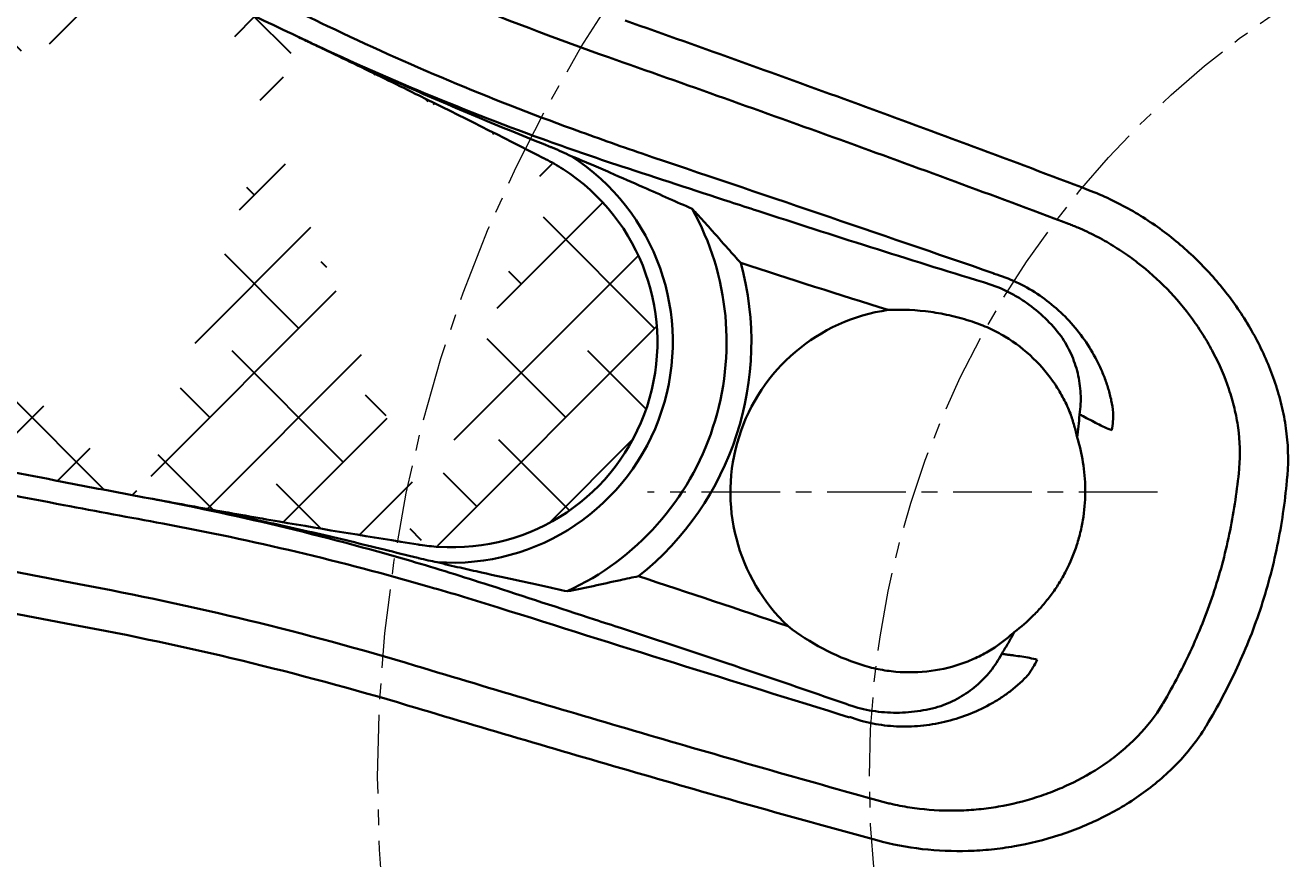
# Model space of a CAD drawing. Header units: inches. Extents: x 975 to 1816, y 133 to 420.
# Drawn here: x 1526.54 to 1546.64, y 275.13 to 288.37 of the extents above; entities that cross this region are included whole.
import ezdxf

# ---------------------------------------------------------------- set-up
doc = ezdxf.new("R2010")
doc.units = ezdxf.units.IN
doc.header["$MEASUREMENT"] = 0
doc.linetypes.add('CENTER', pattern=[2, 1.25, -0.25, 0.25, -0.25])
doc.layers.get('0').update_dxf_attribs({"lineweight": 30})
doc.layers.add('Center', color=1, linetype='CENTER', lineweight=18)
doc.layers.add('FORMAT', color=7, linetype='Continuous')
doc.styles.add('TCVN', font='tcvn+7284-2003r.ttf', dxfattribs={"height": 2.5})
doc.dimstyles.new('TCVN', dxfattribs={"dimtxt": 2.5, "dimasz": 3, "dimexe": 0.1, "dimexo": 0.0625, "dimgap": 0.09, "dimtad": 0, "dimtoh": 1, "dimdec": 0, "dimzin": 0, "dimdsep": 46, "dimtxsty": 'TCVN', "dimcen": 0.09, "dimclrd": 2, "dimclre": 2, "dimclrt": 1, "dimadec": 0, "dimazin": 0, "dimtfac": 1, "dimtdec": 0, "dimtofl": 0, "dimtmove": 0, "dimatfit": 3, "dimfxl": 1, "dimtolj": 1, "dimtzin": 0, "dimlwd": 18, "dimlwe": 18, "dimarcsym": 0})
pattern_1 = [(45, (0, 0), (-0.7071067811865476, 0.7071067811865476), []), (135, (0, 0), (-2.121320343559642, 0.7071067811865477), [2.5, -1.5])]

# ---------------------------------------------------------------- blocks, each defined once
blk = doc.blocks.new('*D74')
at = {"layer": 'Center', "color": 2, "linetype": 'Continuous', "lineweight": 18, "transparency": 16777216}
for p, q in [((1611.119503879612, 353.3944223438949), (1591.19814560088, 326.2673671828961)), ((1614.119503879613, 353.394422343895), (1611.119503879612, 353.3944223438949))]:
    blk.add_line(p, q, dxfattribs=at)
at = {"layer": 'Center', "color": 2, "lineweight": 18, "transparency": 16777216}
for p, q in [((1554.505716209793, 276.4255789259862), (1554.685716209793, 276.4255789259863)), ((1554.595716209793, 276.3355789259863), (1554.595716209793, 276.5155789259861))]:
    blk.add_line(p, q, dxfattribs=at)
at = {"layer": 'Center', "color": 2, "transparency": 16777216}
blk.add_solid([(1590.795142869767, 326.5633212312131), (1591.601148331993, 325.9714131345792), (1589.422421310978, 323.8493507962162)], dxfattribs=at)
at = {"layer": 'Defpoints', "color": 0, "transparency": 16777216}
for p in [(1589.422421310978, 323.8493507962162), (1519.769011108607, 229.0018070557562)]:
    blk.add_point(p, dxfattribs=at)
at = {"layer": 'Center', "color": 1, "transparency": 16777216, "insert": (1617.209503879613, 353.3944223438949), "char_height": 2.5, "attachment_point": 5, "style": 'TCVN'}
blk.add_mtext('\\A1;∅118', dxfattribs=at)
blk = doc.blocks.new('*D75')
at = {"layer": 'Center', "color": 2, "linetype": 'Continuous', "lineweight": 18, "transparency": 16777216}
for p, q in [((1614.022060427588, 341.9584948970437), (1566.443260347667, 289.4905608741471)), ((1617.022060427588, 341.9584948970437), (1614.022060427588, 341.9584948970437))]:
    blk.add_line(p, q, dxfattribs=at)
at = {"layer": 'Center', "color": 2, "lineweight": 18, "transparency": 16777216}
for p, q in [((1554.505716209793, 276.4255789259865), (1554.685716209793, 276.4255789259865)), ((1554.595716209793, 276.3355789259866), (1554.595716209793, 276.5155789259866))]:
    blk.add_line(p, q, dxfattribs=at)
at = {"layer": 'Center', "color": 2, "transparency": 16777216}
blk.add_solid([(1566.072871337685, 289.8264358230264), (1566.813649357649, 289.154685925268), (1564.428010654392, 287.2682268142552)], dxfattribs=at)
at = {"layer": 'Defpoints', "color": 0, "transparency": 16777216}
for p in [(1564.428010654392, 287.2682268142552), (1544.763421765194, 265.5829310377179)]:
    blk.add_point(p, dxfattribs=at)
at = {"layer": 'Center', "color": 1, "transparency": 16777216, "insert": (1619.737060427588, 341.9584948970437), "char_height": 2.5, "attachment_point": 5, "style": 'TCVN'}
blk.add_mtext('\\A1;∅29', dxfattribs=at)

msp = doc.modelspace()

# ---------------------------------------------------------------- hatches: boundary and pattern name
at = {"layer": 'FORMAT'}
h = msp.add_hatch(dxfattribs=at)
h.set_pattern_fill('ANSI38', color=3, scale=8)
h.set_pattern_definition(pattern_1)
h.paths.add_polyline_path([(1554.595716209793, 336.2636068212562, 0.414213562373095), (1494.667688314523, 276.3355789259863, 0.414213562373095), (1554.595716209793, 216.4075510307163), (1554.595716209793, 217.5875510307165, -0.4142135623730951), (1495.757688314523, 276.4255789259864, -0.4142135623730951), (1554.595716209793, 335.2636068212563)])
h.paths.add_polyline_path([(1554.595716209793, 336.2636068212562), (1554.595716209793, 335.2636068212563, -0.4142135623730951), (1613.433744105063, 276.4255789259864, -0.4142135623730951), (1554.595716209793, 217.5875510307165), (1554.595716209793, 216.4075510307163, 0.414213562373095), (1614.523744105063, 276.3355789259863, 0.414213562373095)])
h.paths.add_polyline_path([(1560.855499231678, 334.3342656695384), (1566.534810445013, 333.4354196637688), (1567.472736711903, 339.3616574515965), (1561.793425498568, 340.2605034573661)], flags=9)
h = msp.add_hatch(dxfattribs=at)
h.set_pattern_fill('ANSI38', color=3, scale=8)
h.set_pattern_definition(pattern_1)
edge = h.paths.add_edge_path(flags=16)
edge.add_spline(control_points=[(1520.458550893021, 305.5137826361489), (1520.16033136685, 305.9463136859624), (1519.861671219924, 306.3794838024414), (1519.562650893977, 306.813176314659)], knot_values=[0.4503870777664126, 0.4503870777664126, 0.4503870777664126, 0.4503870777664126, 0.8016310740829165, 0.8016310740829165, 0.8016310740829165, 0.8016310740829165], degree=3, periodic=0)
edge.add_spline(control_points=[(1519.562650893972, 306.813176314665), (1520.245093832715, 305.8233760674371), (1520.925660698687, 304.8362968349429), (1521.603395226724, 303.853325563173)], knot_values=[0, 0, 0, 0, 0.8016310740845564, 0.8016310740845564, 0.8016310740845564, 0.8016310740845564], degree=3, periodic=0)
edge.add_spline(control_points=[(1521.603395226724, 303.853325563173), (1521.222617979619, 304.4055965178966), (1520.840946670126, 304.9591642010676), (1520.458550893021, 305.5137826361489)], knot_values=[0, 0, 0, 0, 0.4503870777664126, 0.4503870777664126, 0.4503870777664126, 0.4503870777664126], degree=3, periodic=0)
edge = h.paths.add_edge_path(flags=17)
edge.add_spline(control_points=[(1524.978736697497, 298.9578044395932), (1523.848831101837, 300.5965946950687), (1522.722425673851, 302.2303083842374), (1521.603395226724, 303.853325563173)], knot_values=[0, 0, 0, 0, 1, 1, 1, 1], degree=3, periodic=0)
edge.add_spline(control_points=[(1524.978736697497, 298.9578044395932), (1523.848831101837, 300.5965946950687), (1522.722425673851, 302.2303083842374), (1521.603395226724, 303.853325563173)], knot_values=[0, 0, 0, 0, 1, 1, 1, 1], degree=3, periodic=0)
edge = h.paths.add_edge_path(flags=16)
edge.add_spline(control_points=[(1524.978736697497, 298.9578044395932), (1523.848831101837, 300.5965946950687), (1522.722425673851, 302.2303083842374), (1521.603395226724, 303.853325563173)], knot_values=[0, 0, 0, 0, 1, 1, 1, 1], degree=3, periodic=0)
edge.add_spline(control_points=[(1524.978736697497, 298.9578044395932), (1523.848831101837, 300.5965946950687), (1522.722425673851, 302.2303083842374), (1521.603395226724, 303.853325563173)], knot_values=[0, 0, 0, 0, 1, 1, 1, 1], degree=3, periodic=0)
edge = h.paths.add_edge_path(flags=16)
edge.add_spline(control_points=[(1524.978736697497, 298.9578044395932), (1523.848831101837, 300.5965946950687), (1522.722425673851, 302.2303083842374), (1521.603395226724, 303.853325563173)], knot_values=[0, 0, 0, 0, 1, 1, 1, 1], degree=3, periodic=0)
edge.add_spline(control_points=[(1524.978736697497, 298.9578044395932), (1523.848831101837, 300.5965946950687), (1522.722425673851, 302.2303083842374), (1521.603395226724, 303.853325563173)], knot_values=[0, 0, 0, 0, 1, 1, 1, 1], degree=3, periodic=0)
edge = h.paths.add_edge_path(flags=17)
edge.add_spline(control_points=[(1521.603395226724, 303.853325563173), (1520.925660698687, 304.8362968349429), (1520.245093832715, 305.8233760674371), (1519.562650893972, 306.813176314665)], knot_values=[0, 0, 0, 0, 0.8016310740845564, 0.8016310740845564, 0.8016310740845564, 0.8016310740845564], degree=3, periodic=0)
edge.add_spline(control_points=[(1521.603395226724, 303.853325563173), (1520.925660698687, 304.8362968349429), (1520.245093832715, 305.8233760674371), (1519.562650893972, 306.813176314665)], knot_values=[0, 0, 0, 0, 0.8016310740845564, 0.8016310740845564, 0.8016310740845564, 0.8016310740845564], degree=3, periodic=0)
edge = h.paths.add_edge_path(flags=16)
edge.add_spline(control_points=[(1525.127198364865, 298.3682322080189), (1525.137372424306, 298.4601314551857), (1525.13241816915, 298.5540233580896), (1525.114156536797, 298.6415857306647)], knot_values=[0.00784285486686954, 0.00784285486686954, 0.00784285486686954, 0.00784285486686954, 0.009254167133847573, 0.009254167133847573, 0.009254167133847573, 0.009254167133847573], degree=3, periodic=0)
edge.add_spline(control_points=[(1525.114156536797, 298.6415857306647), (1525.13241816915, 298.5540233580896), (1525.137372424306, 298.4601314551857), (1525.127198364865, 298.3682322080189)], knot_values=[0.007842854866869538, 0.007842854866869538, 0.007842854866869538, 0.007842854866869538, 0.00925416713384757, 0.00925416713384757, 0.00925416713384757, 0.00925416713384757], degree=3, periodic=0)
edge = h.paths.add_edge_path(flags=17)
edge.add_spline(control_points=[(1525.127198364865, 298.3682322080189), (1525.137372424306, 298.4601314551857), (1525.13241816915, 298.5540233580896), (1525.114156536797, 298.6415857306647)], knot_values=[0.00784285486686954, 0.00784285486686954, 0.00784285486686954, 0.00784285486686954, 0.009254167133847573, 0.009254167133847573, 0.009254167133847573, 0.009254167133847573], degree=3, periodic=0)
edge.add_spline(control_points=[(1525.127198364865, 298.3682322080189), (1525.137372424306, 298.4601314551857), (1525.13241816915, 298.5540233580896), (1525.114156536797, 298.6415857306647)], knot_values=[0.00784285486686954, 0.00784285486686954, 0.00784285486686954, 0.00784285486686954, 0.009254167133847573, 0.009254167133847573, 0.009254167133847573, 0.009254167133847573], degree=3, periodic=0)
edge = h.paths.add_edge_path()
edge.add_spline(control_points=[(1516.382225158966, 299.9032035062771), (1517.02786517016, 299.710910109705), (1517.67228258157, 299.5189808446315), (1518.315191175561, 299.3275009563338)], knot_values=[0.5496131563248157, 0.5496131563248157, 0.5496131563248157, 0.5496131563248157, 1, 1, 1, 1], degree=3, periodic=0)
edge.add_spline(control_points=[(1518.315191175561, 299.3275009563338), (1520.204572963302, 298.7647792614459), (1522.106402325393, 298.1983502586012), (1524.014146317091, 297.630159679341)], knot_values=[0, 0, 0, 0, 1, 1, 1, 1], degree=3, periodic=0)
edge.add_arc((1515.043415713086, 300.9373830097474), 0.6090000000000075, 148.2122033920125, 253.4146914503152)
edge.add_spline(control_points=[(1514.8695811511, 300.3537199690646), (1515.374448899903, 300.2033533056702), (1515.878708821895, 300.0531676736247), (1516.382225158966, 299.9032035062771)], knot_values=[0.1983692280356291, 0.1983692280356291, 0.1983692280356291, 0.1983692280356291, 0.5496131563248157, 0.5496131563248157, 0.5496131563248157, 0.5496131563248157], degree=3, periodic=0)
edge.add_arc((1554.595716209793, 276.4255789259864), 47.14084945843546, 139.7877966079902, 148.2122033920138)
edge.add_arc((1519.061272189674, 306.4674880231713), 0.6090000000000111, 34.58530854968976, 139.7877966079889)
edge.add_spline(control_points=[(1521.603395226724, 303.853325563173), (1520.925660698687, 304.8362968349429), (1520.245093832715, 305.8233760674371), (1519.562650893972, 306.813176314665)], knot_values=[0, 0, 0, 0, 0.8016310740845564, 0.8016310740845564, 0.8016310740845564, 0.8016310740845564], degree=3, periodic=0)
edge.add_spline(control_points=[(1521.603395226724, 303.853325563173), (1520.757950794806, 305.0795395954726), (1519.908098825735, 306.3121462228404), (1519.055695647465, 307.5484530679875)], knot_values=[0, 0, 0, 0, 1, 1, 1, 1], degree=3, periodic=0)
edge.add_spline(control_points=[(1525.132020802605, 298.4374002321874), (1525.13338265797, 298.4835879513905), (1525.131076243274, 298.5297536978988), (1525.12532917569, 298.574857198454)], knot_values=[0.008195682933614046, 0.008195682933614046, 0.008195682933614046, 0.008195682933614046, 0.008901339067103064, 0.008901339067103064, 0.008901339067103064, 0.008901339067103064], degree=3, periodic=0)
edge.add_spline(control_points=[(1524.027179481643, 297.6263883522266), (1524.028005945616, 297.6261561719359), (1524.028852369812, 297.6259197031227), (1524.029718893175, 297.6256790997794), (1524.053857544429, 297.6189766374583), (1524.081893658041, 297.6124716768877), (1524.108870188701, 297.6076325487842), (1524.198185917455, 297.5916108350014), (1524.294955204325, 297.5892257342157), (1524.390453539572, 297.6034274853453), (1524.486178052193, 297.6176628717711), (1524.583308995952, 297.6491447391421), (1524.671401287306, 297.6960548290759), (1524.75273884791, 297.7393679524404), (1524.828676891287, 297.7969170892708), (1524.892714281997, 297.8642086384027), (1524.957348541687, 297.932127387329), (1525.011647432309, 298.0118251824606), (1525.051193872585, 298.096768374386), (1525.091003608651, 298.1822771086114), (1525.116931672727, 298.2754962373024), (1525.127198364865, 298.3682322080189), (1525.137372424306, 298.4601314551857), (1525.13241816915, 298.5540233580896), (1525.114156536797, 298.6415857306647), (1525.096025325453, 298.7285227498952), (1525.064478011726, 298.8113932144872), (1525.024004752978, 298.8846565373238), (1525.011239869199, 298.9077630978096), (1524.995430184405, 298.9331427678679), (1524.983662848033, 298.9505822792548)], knot_values=[9.754431223899972e-05, 9.754431223899972e-05, 9.754431223899972e-05, 9.754431223899972e-05, 0.0001137027218260256, 0.0001137027218260256, 0.0001137027218260256, 0.0005656201739866113, 0.0005656201739866113, 0.0005656201739866113, 0.002081712490365067, 0.002081712490365067, 0.002081712490365067, 0.003603259343547749, 0.003603259343547749, 0.003603259343547749, 0.005004271222368189, 0.005004271222368189, 0.005004271222368189, 0.006418569975692543, 0.006418569975692543, 0.006418569975692543, 0.00784285486686954, 0.00784285486686954, 0.00784285486686954, 0.009254167133847573, 0.009254167133847573, 0.009254167133847573, 0.01065350302567408, 0.01065350302567408, 0.01065350302567408, 0.01109037539019365, 0.01109037539019365, 0.01109037539019365, 0.01109037539019365], degree=3, periodic=0)
edge.add_spline(control_points=[(1525.051193872585, 298.096768374386), (1525.061146306602, 298.1181455579424), (1525.070231136119, 298.1400046411529), (1525.078420553325, 298.1622175997605)], knot_values=[0.006418569975692543, 0.006418569975692543, 0.006418569975692543, 0.006418569975692543, 0.006774641198486793, 0.006774641198486793, 0.006774641198486793, 0.006774641198486793], degree=3, periodic=0)
edge.add_spline(control_points=[(1525.018836974834, 298.0341465806129), (1525.030498624301, 298.054624615723), (1525.041307262517, 298.0755325764047), (1525.051193872585, 298.096768374386)], knot_values=[0.006064995287361454, 0.006064995287361454, 0.006064995287361454, 0.006064995287361454, 0.006418569975692543, 0.006418569975692543, 0.006418569975692543, 0.006418569975692543], degree=3, periodic=0)
h.paths.add_polyline_path([(1537.243808106908, 292.4486000115661), (1542.493808106908, 292.4486000115661), (1542.493808106908, 298.4486000115661), (1537.243808106908, 298.4486000115661)], flags=9)
h.paths.add_polyline_path([(1515.141511203498, 289.3224071677637), (1518.767620037816, 288.3664601390643), (1520.297135283735, 294.1682342739734), (1516.671026449417, 295.1241813026729)], flags=9)
h.paths.add_polyline_path([(1557.215995049549, 285.3278892779251), (1562.277151386743, 281.660847346003), (1565.797511641388, 286.5195574297098), (1560.736355304194, 290.1865993616319)], flags=9)
h.paths.add_polyline_path([(1534.938505918578, 300.8007321672524), (1537.529494870586, 302.3129412303677), (1534.505076744356, 307.4949191343854), (1531.914087792347, 305.98271007127)], flags=9)
h = msp.add_hatch(dxfattribs=at)
h.set_pattern_fill('ANSI38', color=3, scale=8)
h.set_pattern_definition(pattern_1)
edge = h.paths.add_edge_path()
edge.add_arc((1554.595716209793, 276.4255789259864), 47.14084945843547, 156.3155353984149, 167.6844646015821)
edge.add_arc((1509.134668064424, 286.3506036386487), 0.6089999999999829, 167.6844646015805, 252.2881126057339)
edge.add_spline(control_points=[(1508.270973171054, 285.9887970792676), (1509.860378651733, 285.4734068376396), (1511.452508141247, 284.9845839736381), (1513.042924522574, 284.522968414533)], knot_values=[0, 0, 0, 0, 1, 1, 1, 1], degree=3, periodic=0)
edge.add_spline(control_points=[(1529.639929440446, 288.7658660860378), (1527.436632014415, 289.7930392258548), (1525.214555565901, 290.768106659656), (1522.41368387955, 291.9224127855645), (1521.852345849756, 292.1500457087456), (1520.727346835397, 292.5988630480479), (1520.163840071653, 292.8199807475969), (1518.473910813558, 293.4721421145313), (1517.346771900078, 293.8925208953709), (1516.219213880433, 294.2987935484359)], knot_values=[0, 0, 0, 0, 0.4999999999999984, 0.4999999999999984, 0.6249999999999986, 0.6249999999999986, 0.7499999999999988, 0.7499999999999988, 1, 1, 1, 1], degree=3, periodic=0)
edge.add_arc((1511.983172523351, 295.1173989174567), 0.6090000000000182, 71.71188739427761, 156.3155353984209)
edge.add_spline(control_points=[(1516.219195864286, 294.2988000398682), (1514.661217754272, 294.8601579944074), (1513.085862221845, 295.4005124503284), (1511.497094938326, 295.9177731393884)], knot_values=[0, 0, 0, 0, 1, 1, 1, 1], degree=3, periodic=0)
edge.add_spline(control_points=[(1513.042942914272, 284.5229630763762), (1515.340202065845, 283.8561879426525), (1517.664002034265, 283.2373260422783), (1520.602241713851, 282.5258619210048), (1521.191572237173, 282.386674325087), (1522.373623825958, 282.1145682142973), (1522.966202286221, 281.9816876439415), (1524.744757012943, 281.5934413684693), (1525.932938480253, 281.3481469276293), (1527.123592507668, 281.1163685280723)], knot_values=[0, 0, 0, 0, 0.5000000000000006, 0.5000000000000006, 0.6250000000000004, 0.6250000000000004, 0.7500000000000003, 0.7500000000000003, 1, 1, 1, 1], degree=3, periodic=0)
edge.add_spline(control_points=[(1527.123592507668, 281.1163685280723), (1527.561928350716, 281.0310399793666), (1527.997118109365, 280.9482212024411), (1528.429090030108, 280.8678351958484)], knot_values=[0, 0, 0, 0, 1, 1, 1, 1], degree=3, periodic=0)
edge.add_spline(control_points=[(1530.856437656348, 288.1925202185157), (1530.455099153413, 288.3837303942976), (1530.049592771315, 288.5748818072628), (1529.639929440446, 288.7658660860378)], knot_values=[0, 0, 0, 0, 1, 1, 1, 1], degree=3, periodic=0)
edge.add_arc((1533.325571937795, 283.3366677416741), 3.262499999999996, 266.117608729394, 417.3116410526655)
edge.add_spline(control_points=[(1534.777887408104, 286.2582920844156), (1534.114900257034, 286.5966027375364), (1533.455850374382, 286.9270964077581), (1532.473406329752, 287.4114863824441), (1532.146433688954, 287.5713057488269), (1531.659473663992, 287.8073056678775), (1531.417050729512, 287.9242868712455), (1531.176200470384, 288.0397694039578), (1531.015981612654, 288.1164279603123), (1530.935796329909, 288.1547112721766), (1530.856437656348, 288.1925202185157)], knot_values=[0, 0, 0, 0, 0.4999999999999998, 0.4999999999999998, 0.7499999999999994, 0.7499999999999994, 0.874999999999999, 0.9374999999999994, 0.9374999999999994, 1, 1, 1, 1], degree=3, periodic=0)
edge.add_spline(control_points=[(1535.087548145287, 286.082454713424), (1534.997339161329, 286.1403419730954), (1534.904529720027, 286.1936382119745), (1534.809095852956, 286.242362674585)], knot_values=[0, 0, 0, 0, 1, 1, 1, 1], degree=3, periodic=0)
edge.add_spline(control_points=[(1532.817843367496, 280.1139176817249), (1532.912969267383, 280.0989310596632), (1533.008572772933, 280.0881764838673), (1533.10467240569, 280.0816547391323)], knot_values=[0, 0, 0, 0, 1, 1, 1, 1], degree=3, periodic=0)
edge.add_spline(control_points=[(1532.787248949984, 280.1187407062176), (1532.040253997479, 280.2365737468266), (1531.303678814891, 280.3581681491505), (1530.214113359233, 280.5456466755701), (1529.853479148875, 280.6089869193515), (1529.316343977203, 280.7051970658483), (1529.048730568471, 280.753602079633), (1528.738181776828, 280.8105840291774), (1528.60544623987, 280.8351123969829), (1528.517035123276, 280.8514883583821), (1528.472736705068, 280.8597129505529), (1528.429090030108, 280.8678351958484)], knot_values=[0, 0, 0, 0, 0.4999999999999977, 0.4999999999999977, 0.749999999999997, 0.749999999999997, 0.8749999999999944, 0.9374999999999956, 0.9687499999999978, 0.9687499999999978, 1, 1, 1, 1], degree=3, periodic=0)

# ---------------------------------------------------------------- linework, layer by layer
for p, q in [((1541.593273796906, 283.6592688279781), (1541.593252289816, 283.6591932860366)), ((1543.300596788694, 282.1864209771928), (1543.299834759458, 282.1771563968683)), ((1539.820092607249, 278.2122125137942), (1539.820118244407, 278.2122820592386)), ((1542.068816979442, 278.3914654942632), (1542.063850871509, 278.3833035917679))]:
    msp.add_line(p, q)
for radius in [58.8380278952699, 58.4030278952699, 57.08507566618621]:
    msp.add_circle((1554.595716209793, 276.4255789259864), radius)
for centre, radius, start, end in [((1533.325571937795, 283.3366677416741), 3.507036675834371, 266.117608729394, 57.31164105266559), ((1533.325571937795, 283.3366677416741), 3.262499999999996, 266.117608729394, 57.31164105266559), ((1533.325571937795, 283.3366677416741), 4.362444663874908, 294.7824722562562, 29.00047715207918), ((1533.325571937795, 283.3366677416741), 4.756688551235865, 308.5179211794528, 15.29495975273595), ((1540.675256031273, 280.9486106186133), 2.92608716937349, 98.18696616160005, 226.6883308588598), ((1541.814161481413, 282.2365103524972), 2.021701944853923, 351.4207309105049, 359.3218781986093), ((1540.833104405039, 279.2169693061544), 2.021054907334458, 324.6995989719878, 332.5780787783318)]:
    msp.add_arc(centre, radius, start, end)
for points in [[(1535.810065880484, 287.8593854097002), (1534.113289322003, 288.4551822784696), (1532.448722611835, 289.1436193289546), (1530.814597984464, 289.9218369944443)], [(1529.881076625181, 289.0501572044077), (1530.372345716551, 288.816957737612), (1530.859751087596, 288.5848494335906), (1531.343306785978, 288.3539669689802)], [(1530.856437656348, 288.1925202185157), (1530.455099153413, 288.3837303942976), (1530.049592771315, 288.5748818072628), (1529.639929440446, 288.7658660860378)], [(1531.343306785978, 288.3539669689802), (1532.618258202175, 287.7452182225281), (1533.916388463864, 287.2013000853748), (1535.236843929513, 286.721542094415)], [(1534.753877872919, 286.5628729037866), (1533.431070567148, 287.0419370143287), (1532.131674081435, 287.5849578261196), (1530.856437656348, 288.1925202185157)], [(1535.236843929513, 286.7215420944149), (1535.602449775469, 286.5860354369993), (1535.972372179029, 286.4549611931886), (1536.347059567013, 286.3285010247183)], [(1536.020789574818, 286.1260065465808), (1535.594113788739, 286.2658203399765), (1535.171902284813, 286.4114823783524), (1534.753877872919, 286.5628729037866)], [(1534.809095852956, 286.242362674585), (1534.798692488313, 286.247674188905), (1534.788289162169, 286.2529842527246), (1534.777887408104, 286.2582920844156)], [(1534.895993606161, 286.4321413663217), (1534.90249057825, 286.4294052257499), (1534.908981430282, 286.4266720123413), (1534.91546536223, 286.4239421029787)], [(1534.915465362231, 286.42394210298), (1535.019055671704, 286.3803278025864), (1535.120417192318, 286.3352266370738), (1535.219614905342, 286.2882617995925)], [(1535.087548145287, 286.082454713424), (1534.997339161329, 286.1403419730954), (1534.904529720027, 286.1936382119745), (1534.809095852956, 286.242362674585)], [(1537.745290432489, 285.5609193902627), (1537.171407688361, 285.7489701914535), (1536.596594015555, 285.9373260408191), (1536.020789574818, 286.1260065465808)], [(1537.745290432489, 285.5609193902627), (1537.88947301249, 285.5136734154283), (1538.035185475418, 285.4665897718703), (1538.182229021032, 285.418823811625)], [(1538.182229021032, 285.418823811625), (1539.375908045179, 285.0310663988455), (1540.572039948794, 284.6510657983702), (1541.772183989112, 284.2842099015387)], [(1537.913781564655, 284.5914260424804), (1537.846342444892, 284.6657319462665), (1537.779714618071, 284.7401786790695), (1537.713721241807, 284.8147944031745)], [(1540.258570180099, 283.8448770124734), (1539.475440357586, 284.0888313397004), (1538.694030523469, 284.3382759179026), (1537.913781564655, 284.5914260424804)], [(1541.772183989112, 284.2842099015387), (1541.772211427551, 284.2843053028708), (1541.772291727534, 284.2843851049843), (1541.772423626113, 284.2844484897124)], [(1541.941542487833, 284.4252314500236), (1541.939279011847, 284.4237246938822), (1541.93738491881, 284.4221069716635), (1541.935864485134, 284.420393245263)], [(1543.356024693564, 282.1582149365388), (1543.337774343596, 282.1677299772524), (1543.319071498182, 282.1770284143565), (1543.300596788694, 282.1864209771928)], [(1545.836469711645, 281.3149554508413), (1545.837046770163, 281.3208975886921), (1545.837591778632, 281.3268419190303), (1545.838104656806, 281.332787914825)], [(1527.123592507668, 281.1163685280723), (1527.561928350716, 281.0310399793666), (1527.997118109365, 280.9482212024411), (1528.429090030108, 280.8678351958484)], [(1546.604801582463, 281.222689738728), (1546.604156541196, 281.2145071698989), (1546.603468600819, 281.2063257958863), (1546.602737801277, 281.1981463390237)], [(1528.429090030108, 280.8678351958485), (1529.861374745024, 280.6013001665864), (1531.274024946782, 280.2641436321142), (1532.666765924749, 279.8573483501618)], [(1528.723836039787, 280.4517894159324), (1528.203120278425, 280.5481659174408), (1527.6786924207, 280.6457800468803), (1527.15061949388, 280.7447441538617)], [(1532.959713263468, 279.4466354543661), (1531.568601887745, 279.8511924383683), (1530.156538850447, 280.1866180982229), (1528.723836039787, 280.4517894159324)], [(1532.787248949984, 280.1187407062176), (1532.797445699284, 280.117132242907), (1532.807644224472, 280.1155245070169), (1532.817843367496, 280.113917681725)], [(1532.817843367496, 280.1139176817249), (1532.912969267383, 280.0989310596632), (1533.008572772933, 280.0881764838673), (1533.10467240569, 280.0816547391323)], [(1532.666765924749, 279.8573483501618), (1533.082129945205, 279.7360277841074), (1533.497494735055, 279.6079842800519), (1533.913003674355, 279.4729772417126)], [(1532.795078478017, 279.900596963464), (1532.789037998573, 279.9020140287241), (1532.782991654992, 279.9034321800085), (1532.776940037378, 279.9048513050207)], [(1533.088115152884, 279.8376792419833), (1532.991025866546, 279.8564922466359), (1532.893412129639, 279.8775283969858), (1532.795078478017, 279.9005969634646)], [(1527.395269812331, 279.4901973615194), (1529.207786812168, 279.1528249749588), (1530.9909880554, 278.7216037421249), (1532.744605983191, 278.1929603310936)], [(1534.057465049711, 279.1180434655747), (1533.690556715968, 279.2336350134258), (1533.324719164431, 279.3430381212399), (1532.959713263469, 279.446635454365)], [(1533.913003674355, 279.4729772417126), (1534.473091144607, 279.2909937910147), (1535.032244660057, 279.1093138006269), (1535.590520620835, 278.9279189450367)], [(1536.001699928352, 279.5541587961162), (1536.096646061319, 279.574940738562), (1536.191978772741, 279.5952382909963), (1536.287844413456, 279.6149708500133)], [(1536.287844413456, 279.6149708500133), (1537.082739462919, 279.3542255037087), (1537.876356433906, 279.0896858536528), (1538.668058079995, 278.8194928418908)], [(1532.617355177064, 277.5639427769042), (1530.87367821387, 278.0845466240788), (1529.101412911202, 278.5108449076052), (1527.30060777039, 278.8454308516203)], [(1536.016720273902, 278.7884355373957), (1535.873396344677, 278.8353949706911), (1535.73143311347, 278.8821337007345), (1535.590520620835, 278.9279189450367)], [(1539.590375539677, 277.5861435568942), (1538.403007254006, 277.9980688167332), (1537.211151683492, 278.3970855206339), (1536.016720273902, 278.7884355373957)], [(1542.063850871509, 278.3833035917678), (1542.08482439251, 278.3799889392078), (1542.105808003745, 278.3766877867682), (1542.126793143832, 278.373383329244)], [(1539.590428091869, 277.5858153799944), (1539.590359771805, 277.5859421572533), (1539.590342079149, 277.5860520065064), (1539.590375539677, 277.5861435568941)], [(1544.61940334727, 277.5847712043281), (1544.622485828753, 277.5898838100229), (1544.625541312794, 277.5950139824167), (1544.628569554116, 277.6001612474099)], [(1539.642358003881, 277.3800152322527), (1539.642575104135, 277.3777518024625), (1539.643147134355, 277.3753470168417), (1539.644079232457, 277.3728152884026)], [(1545.317043363523, 277.244330138161), (1545.312823100889, 277.2372818635811), (1545.308567012178, 277.2302572681328), (1545.304275490226, 277.2232569600382)]]:
    msp.add_open_spline(points, degree=3)
for points, knots in [([(1536.077802738901, 288.4429230361163), (1537.319844330157, 288.0031590118634), (1538.555476442831, 287.5606166176514), (1541.012512480818, 286.6647625464091), (1542.232378039731, 286.2120305260686), (1543.442228075019, 285.7493494650068)], [0, 0, 0, 0, 0.5, 0.5, 1, 1, 1, 1]), ([(1534.895993606161, 286.4321413663217), (1534.221344765943, 286.7011268105231), (1533.546501246693, 286.9816296389019), (1532.534498058217, 287.421822375444), (1532.196707967217, 287.572030229779), (1531.692106411118, 287.8016457179136), (1531.440447645229, 287.9174701311702), (1531.189767476237, 288.0348524187754), (1531.022866538013, 288.1134570440676), (1530.939297567634, 288.1530431733622), (1530.856437656348, 288.1925202185158)], [0, 0, 0, 0, 0.5000000000000013, 0.5000000000000013, 0.7500000000000012, 0.7500000000000012, 0.8750000000000013, 0.9375000000000007, 0.9375000000000007, 1, 1, 1, 1]), ([(1534.777887408104, 286.2582920844156), (1534.114900257034, 286.5966027375364), (1533.455850374382, 286.9270964077581), (1532.473406329752, 287.4114863824441), (1532.146433688954, 287.5713057488269), (1531.659473663992, 287.8073056678775), (1531.417050729512, 287.9242868712455), (1531.176200470384, 288.0397694039578), (1531.015981612654, 288.1164279603123), (1530.935796329909, 288.1547112721766), (1530.856437656348, 288.1925202185157)], [0, 0, 0, 0, 0.4999999999999998, 0.4999999999999998, 0.7499999999999994, 0.7499999999999994, 0.874999999999999, 0.9374999999999994, 0.9374999999999994, 1, 1, 1, 1]), ([(1543.123871762789, 285.2122872469549), (1541.922495074185, 285.6649950231057), (1540.710603167285, 286.1094673394399), (1538.270472375076, 286.9901313910817), (1537.043440700798, 287.4258976360139), (1535.810065880483, 287.8593854097001)], [0, 0, 0, 0, 0.5, 0.5, 1, 1, 1, 1]), ([(1536.362721214967, 285.7953849799621), (1536.196361698092, 285.8685083792728), (1536.021696005106, 285.9456462673944), (1535.738968266161, 286.0686810720661), (1535.64122551735, 286.1109168694074), (1535.487614442784, 286.1763478237133), (1535.435060852972, 286.1985786593883), (1535.32854725966, 286.2432330320781), (1535.274512038671, 286.2656895690673), (1535.219614905342, 286.2882617995914)], [0, 0, 0, 0, 0.4999999999999996, 0.4999999999999996, 0.7499999999999993, 0.7499999999999993, 0.8749999999999997, 0.8749999999999997, 1, 1, 1, 1]), ([(1536.347059567013, 286.3285010247183), (1537.288147983177, 286.0108757096687), (1538.225195883114, 285.6936116421559), (1540.090940387494, 285.0591427050523), (1541.019002543117, 284.742159136857), (1541.941542487833, 284.4252314500236)], [0, 0, 0, 0, 0.5, 0.5, 1, 1, 1, 1]), ([(1537.141034398911, 285.4516546572799), (1537.020302590917, 285.5048019826763), (1536.896123616924, 285.5597258439319), (1536.637939628022, 285.6739754746773), (1536.503975612002, 285.7332965471946), (1536.362721214967, 285.795384979962)], [0, 0, 0, 0, 0.5, 0.5, 1, 1, 1, 1]), ([(1543.442227989466, 285.7493492520508), (1543.67441528072, 285.6607800655727), (1543.896842703162, 285.5553696824895), (1544.216831934203, 285.3739349541227), (1544.321214702991, 285.3095607757531), (1544.525459063294, 285.1731161398951), (1544.625635650741, 285.1007912776068), (1544.916378342323, 284.8746032332454), (1545.097482406625, 284.7116003133867), (1545.435354864569, 284.3622463148166), (1545.592138777399, 284.1759126452167), (1545.880400440064, 283.7787899086098), (1546.009110822104, 283.5717724613697), (1546.234236973771, 283.1413573332627), (1546.330869517978, 282.917812352402), (1546.448162957943, 282.5675679816671), (1546.482571121581, 282.4481810382354), (1546.539838124378, 282.2087059607622), (1546.56292178564, 282.0880537441647), (1546.614182684205, 281.7230204090845), (1546.624741436855, 281.4756336034998), (1546.604801582463, 281.222689738728)], [0, 0, 0, 0, 0.1250000000000005, 0.1250000000000005, 0.1875000000000003, 0.1875000000000003, 0.2500000000000001, 0.2500000000000001, 0.3750000000000004, 0.3750000000000004, 0.5000000000000007, 0.5000000000000007, 0.6250000000000009, 0.6250000000000009, 0.7500000000000012, 0.7500000000000012, 0.812500000000001, 0.812500000000001, 0.8750000000000008, 0.8750000000000008, 1, 1, 1, 1]), ([(1537.713721241807, 284.8147944031745), (1537.615804406983, 284.9255045372235), (1537.519356196715, 285.035239515333), (1537.375524327002, 285.1961823701069), (1537.327653653659, 285.2493003189575), (1537.233143669849, 285.3528432161854), (1537.186304061929, 285.4034791556372), (1537.14103439891, 285.4516546572797)], [0, 0, 0, 0, 0.500000000000003, 0.500000000000003, 0.7500000000000014, 0.7500000000000014, 1, 1, 1, 1]), ([(1545.838104656806, 281.3327879148251), (1545.857427284408, 281.5501125554582), (1545.849127053041, 281.7627630451182), (1545.805603525986, 282.0767736835303), (1545.78581801627, 282.1805993357659), (1545.736539597293, 282.3867503100148), (1545.706875908199, 282.489434431009), (1545.606056201654, 282.7897693089527), (1545.52292231391, 282.9815208023701), (1545.377592969186, 283.2584840510229), (1545.325668356132, 283.3490025602603), (1545.215018449698, 283.526558117842), (1545.156115257428, 283.613819352013), (1544.970320749337, 283.8687855814506), (1544.835598789409, 284.0282558480205), (1544.545271123294, 284.3271420476765), (1544.389652259519, 284.4665434478136), (1544.139792699425, 284.6598692621819), (1544.053764870152, 284.7216153357743), (1543.878397802875, 284.8380355303319), (1543.788781525682, 284.8929275051751), (1543.605649312376, 284.9959949449452), (1543.512136939598, 285.0441759485591), (1543.368837711613, 285.1112040045064), (1543.296430485176, 285.1434071871626), (1543.222866522804, 285.1736041129039), (1543.173564613049, 285.193285137482), (1543.148440198501, 285.2030299131393), (1543.123873362047, 285.2122883115525)], [0, 0, 0, 0, 0.1249999999999995, 0.1249999999999995, 0.1874999999999993, 0.1874999999999993, 0.2499999999999991, 0.2499999999999991, 0.3749999999999983, 0.3749999999999983, 0.4374999999999983, 0.4374999999999983, 0.4999999999999982, 0.4999999999999982, 0.624999999999999, 0.624999999999999, 0.7499999999999998, 0.7499999999999998, 0.8124999999999997, 0.8124999999999997, 0.8749999999999996, 0.8749999999999996, 0.9374999999999993, 0.9374999999999993, 0.9687499999999999, 0.984375, 0.984375, 1, 1, 1, 1]), ([(1513.042942914272, 284.5229630763762), (1515.340202065845, 283.8561879426525), (1517.664002034265, 283.2373260422783), (1520.602241713851, 282.5258619210048), (1521.191572237173, 282.386674325087), (1522.373623825958, 282.1145682142973), (1522.966202286221, 281.9816876439415), (1524.744757012943, 281.5934413684693), (1525.932938480253, 281.3481469276293), (1527.123592507668, 281.1163685280723)], [0, 0, 0, 0, 0.5000000000000006, 0.5000000000000006, 0.6250000000000004, 0.6250000000000004, 0.7500000000000003, 0.7500000000000003, 1, 1, 1, 1]), ([(1541.772423626114, 284.2844484897122), (1541.896075633195, 284.249510336829), (1542.014827848002, 284.2040456910496), (1542.186318841595, 284.1215869669517), (1542.242367944144, 284.0917061042643), (1542.352268587847, 284.0272270066812), (1542.406343244762, 283.9924653081481), (1542.563222316347, 283.8824951855837), (1542.660821306142, 283.8017530025968), (1542.842801295002, 283.6262439505081), (1542.92719746108, 283.5314894290991), (1543.004603410459, 283.4293324783741)], [0, 0, 0, 0, 0.2499999999999993, 0.2499999999999993, 0.3749999999999984, 0.3749999999999984, 0.4999999999999974, 0.4999999999999974, 0.7499999999999987, 0.7499999999999987, 1, 1, 1, 1]), ([(1541.935864485134, 284.420393245263), (1542.058841746605, 284.3854405858197), (1542.17882270089, 284.3406923390575), (1542.409962317116, 284.2335359379499), (1542.520438583542, 284.1717340116579), (1542.731824297012, 284.0327478606316), (1542.832972216557, 283.9553818130245), (1543.024977960159, 283.7861029933564), (1543.11488238187, 283.6950966136718), (1543.282792296851, 283.5004719896856), (1543.359652677364, 283.3982138613867), (1543.499270971886, 283.1842747769558), (1543.562079338147, 283.0725427946101), (1543.644910010513, 282.8971300141412), (1543.670628574396, 282.8372668212259), (1543.717215327254, 282.7164922727944), (1543.738224099479, 282.6553869711312), (1543.775261392374, 282.5316307334004), (1543.791337398803, 282.4689887483712), (1543.817907929046, 282.3419887869604), (1543.828466443582, 282.2773937647906), (1543.835721829866, 282.2125831423313)], [0, 0, 0, 0, 0.125, 0.125, 0.2500000000000001, 0.2500000000000001, 0.3750000000000001, 0.3750000000000001, 0.5000000000000001, 0.5000000000000001, 0.6250000000000001, 0.6250000000000001, 0.7500000000000002, 0.7500000000000002, 0.8125000000000004, 0.8125000000000004, 0.8750000000000007, 0.8750000000000007, 0.9375000000000003, 0.9375000000000003, 1, 1, 1, 1]), ([(1527.15061949388, 280.7447441538618), (1525.92142787003, 280.9807425125214), (1524.694548370869, 281.230756580757), (1522.857708750152, 281.6268404405778), (1522.245671204068, 281.7624570059843), (1521.024567072883, 282.0403068024517), (1520.4156468074, 282.1825016864965), (1518.593747049182, 282.6188109179316), (1517.385625311226, 282.922649463936), (1515.583049473317, 283.3975357931705), (1514.684165311381, 283.6397609399163), (1513.788874680101, 283.8891011695429), (1513.192811602522, 284.0569029865596), (1512.894946677103, 284.1416581094448), (1512.597943971515, 284.2270642302637)], [0, 0, 0, 0, 0.2499999999999997, 0.2499999999999997, 0.3750000000000001, 0.3750000000000001, 0.5000000000000004, 0.5000000000000004, 0.7500000000000012, 0.7500000000000012, 0.875000000000001, 0.9375000000000006, 0.9375000000000006, 1, 1, 1, 1]), ([(1540.258570180099, 283.8448770124734), (1540.485333656703, 283.8561145737744), (1540.709970228979, 283.8447838431886), (1541.044511912458, 283.7977333827611), (1541.155875759094, 283.7769084090763), (1541.376527940704, 283.7253456166533), (1541.485544323095, 283.6947007222437), (1541.593252289816, 283.6591932860366)], [0, 0, 0, 0, 0.4999999999999971, 0.4999999999999971, 0.7499999999999986, 0.7499999999999986, 1, 1, 1, 1]), ([(1541.593273796906, 283.6592688279781), (1541.684762650914, 283.6297234315333), (1541.77465000068, 283.5946261137848), (1541.948450770042, 283.5149446772212), (1542.032288570367, 283.4704672253547), (1542.275140277736, 283.3239182757101), (1542.425628958472, 283.2089316333661), (1542.564410100481, 283.0762591931074)], [0, 0, 0, 0, 0.25, 0.25, 0.5, 0.5, 1, 1, 1, 1]), ([(1543.004603410459, 283.4293324783741), (1543.066307134244, 283.3402960633741), (1543.11978942873, 283.2457951865784), (1543.208899675413, 283.0476149603335), (1543.244008913328, 282.9452692012441), (1543.295100999392, 282.7339619516481), (1543.31095836324, 282.6243232919006), (1543.321475717767, 282.4059711425717), (1543.31647142783, 282.296405273762), (1543.300596788688, 282.1864209771969)], [0, 0, 0, 0, 0.25, 0.25, 0.5, 0.5, 0.75, 0.75, 1, 1, 1, 1]), ([(1511.794478925232, 283.1586235828834), (1513.068320344079, 282.7958706446443), (1514.350517632274, 282.4466192177808), (1516.28645823172, 281.9434017196945), (1516.934070395503, 281.7790630734511), (1518.232725597687, 281.4575656608449), (1518.883012312067, 281.3005886191362), (1522.139236833399, 280.5345525136875), (1524.759542739481, 279.9820535192392), (1527.395269812331, 279.4901973615194)], [0, 0, 0, 0, 0.2500000000000001, 0.2500000000000001, 0.3750000000000001, 0.3750000000000001, 0.5000000000000001, 0.5000000000000001, 1, 1, 1, 1]), ([(1542.564410100481, 283.0762591931074), (1542.696311524582, 282.9506279135868), (1542.811131145397, 282.8128108097195), (1542.959157197772, 282.5906288880962), (1543.004521545118, 282.513827065969), (1543.086690371882, 282.3562682711272), (1543.122813986325, 282.2768342772367), (1543.154233318964, 282.1976838233779)], [0, 0, 0, 0, 0.5000000000000003, 0.5000000000000003, 0.7500000000000001, 0.7500000000000001, 1, 1, 1, 1]), ([(1527.30060777039, 278.8454308516203), (1524.637992363316, 279.3401393957791), (1521.991035895484, 279.8962067614084), (1518.701771524506, 280.6674961096601), (1518.044890625273, 280.8255638414354), (1516.733074409009, 281.14932143973), (1516.078901524849, 281.3148286781704), (1514.123359725817, 281.821660759984), (1512.828193617109, 282.1734685799368), (1511.541481134241, 282.5389190695334)], [0, 0, 0, 0, 0.4999999999999999, 0.4999999999999999, 0.6249999999999999, 0.6249999999999999, 0.7499999999999998, 0.7499999999999998, 1, 1, 1, 1]), ([(1543.154233318964, 282.197683823378), (1543.176127365073, 282.1341115718709), (1543.196487359044, 282.070988978329), (1543.232153774124, 281.9445055767151), (1543.24781703734, 281.8813473968505), (1543.261411677702, 281.81849158667)], [0, 0, 0, 0, 0.5, 0.5, 1, 1, 1, 1]), ([(1543.299834759458, 282.1771563968683), (1543.294558506562, 282.1174228663037), (1543.288694339232, 282.0573031654967), (1543.275894241338, 281.9377468194745), (1543.26893710829, 281.8780683592194), (1543.261411677708, 281.8184915866688)], [0, 0, 0, 0, 0.5, 0.5, 1, 1, 1, 1]), ([(1543.813241433848, 281.9349177504716), (1543.773760909771, 281.9464205822825), (1543.735295342558, 281.9632773109346), (1543.658726545038, 281.9987806072811), (1543.620692267901, 282.0178024487176), (1543.506891699676, 282.076306680861), (1543.431399666352, 282.1172966813182), (1543.356024693564, 282.1582149365388)], [0, 0, 0, 0, 0.2499999999999966, 0.2499999999999966, 0.4999999999999931, 0.4999999999999931, 1, 1, 1, 1]), ([(1543.2614116777, 281.8184915866685), (1543.300467835657, 281.6932088952262), (1543.331829915292, 281.5626554604444), (1543.365089977157, 281.3582517370075), (1543.373870086445, 281.288684165157), (1543.38628571191, 281.1464982768562), (1543.389904500287, 281.0735155884088), (1543.392101241196, 280.8545244943459), (1543.382271575904, 280.7073758993206), (1543.349079554098, 280.4850704050221), (1543.334928654324, 280.4107026370845), (1543.300004705947, 280.2614274053171), (1543.27954114833, 280.1878827597258), (1543.209629332747, 279.9712401795432), (1543.151624208889, 279.8317417936506), (1543.047716372704, 279.6298357293798), (1543.010301429618, 279.5639584241856), (1542.931862853915, 279.4377590886934), (1542.890631849056, 279.3770184693317), (1542.804464002762, 279.2599902018209), (1542.759526193594, 279.2037035216447), (1542.666193349052, 279.0954091003181), (1542.617678690654, 279.0433147158434), (1542.469828818051, 278.8956957376371), (1542.36747266603, 278.8078525018158), (1542.262324259159, 278.7290729675817)], [0, 0, 0, 0, 0.124999999999999, 0.124999999999999, 0.1874999999999988, 0.1874999999999988, 0.2499999999999986, 0.2499999999999986, 0.375, 0.375, 0.4375000000000004, 0.4375000000000004, 0.5000000000000008, 0.5000000000000008, 0.6250000000000014, 0.6250000000000014, 0.6875000000000016, 0.6875000000000016, 0.7500000000000016, 0.7500000000000016, 0.8125000000000017, 0.8125000000000017, 0.8750000000000018, 0.8750000000000018, 1, 1, 1, 1]), ([(1544.628569554116, 277.6001612474098), (1544.79492712579, 277.8828755142786), (1544.94718517905, 278.1722618671112), (1545.219314160655, 278.7664658566119), (1545.339108013079, 279.0713206352543), (1545.492248836905, 279.5412824447466), (1545.538973415142, 279.7005195594759), (1545.622727895751, 280.0200021606888), (1545.659842613935, 280.1804066697396), (1545.757599536079, 280.6635270870135), (1545.804758286079, 280.9881313880411), (1545.836469711644, 281.3149554508415)], [0, 0, 0, 0, 0.2499999999999998, 0.2499999999999998, 0.4999999999999996, 0.4999999999999996, 0.6249999999999994, 0.6249999999999994, 0.7499999999999993, 0.7499999999999993, 1, 1, 1, 1]), ([(1546.602737801277, 281.1981463390237), (1546.571628722551, 280.8499586991826), (1546.523518706389, 280.5040424765602), (1546.421485548821, 279.9890091109947), (1546.382470770447, 279.817975889257), (1546.293887013729, 279.4772534210912), (1546.244217895206, 279.3073869881602), (1546.080970549784, 278.8065902762307), (1545.952662164575, 278.4822380059667), (1545.660346960879, 277.8509111293826), (1545.496414691401, 277.5438987859862), (1545.317043363523, 277.244330138161)], [0, 0, 0, 0, 0.2499999999999997, 0.2499999999999997, 0.3749999999999997, 0.3749999999999997, 0.4999999999999998, 0.4999999999999998, 0.7499999999999999, 0.7499999999999999, 1, 1, 1, 1]), ([(1532.776940037378, 279.9048513050207), (1532.421960215753, 279.9954330151139), (1532.064716414149, 280.0837999642002), (1531.345509676819, 280.2557426220985), (1530.983187517864, 280.3393937829094), (1530.256425643958, 280.5008700133357), (1529.891443164246, 280.5788173579837), (1529.343294403695, 280.6909153627063), (1529.160524075824, 280.7274671713477), (1528.79486911311, 280.7989096894876), (1528.611773798117, 280.8338394246554), (1528.429090030109, 280.8678351958484)], [0, 0, 0, 0, 0.2499999999999996, 0.2499999999999996, 0.4999999999999991, 0.4999999999999991, 0.7499999999999987, 0.7499999999999987, 0.8749999999999993, 0.8749999999999993, 1, 1, 1, 1]), ([(1532.787248949984, 280.1187407062176), (1532.040253997479, 280.2365737468266), (1531.303678814891, 280.3581681491505), (1530.214113359233, 280.5456466755701), (1529.853479148875, 280.6089869193515), (1529.316343977203, 280.7051970658483), (1529.048730568471, 280.753602079633), (1528.738181776828, 280.8105840291774), (1528.60544623987, 280.8351123969829), (1528.517035123276, 280.8514883583821), (1528.472736705068, 280.8597129505529), (1528.429090030108, 280.8678351958484)], [0, 0, 0, 0, 0.4999999999999977, 0.4999999999999977, 0.749999999999997, 0.749999999999997, 0.8749999999999944, 0.9374999999999956, 0.9687499999999978, 0.9687499999999978, 1, 1, 1, 1]), ([(1533.088115152886, 279.8376792419862), (1533.212671564607, 279.8070856256852), (1533.333179475643, 279.7785589455747), (1533.508939274075, 279.7379296114744), (1533.566853950498, 279.7247118314952), (1533.680037740612, 279.6991208708666), (1533.735373333741, 279.6867312519145), (1534.006590931817, 279.6263958056518), (1534.20647154604, 279.5830732283487), (1534.395866545894, 279.5415095750795)], [0, 0, 0, 0, 0.2500000000000042, 0.2500000000000042, 0.3750000000000038, 0.3750000000000038, 0.5000000000000034, 0.5000000000000034, 1, 1, 1, 1]), ([(1534.395866545894, 279.5415095750795), (1534.532159163513, 279.5115994976953), (1534.662430617634, 279.4832867788336), (1534.914301116343, 279.428462176929), (1535.035877896281, 279.4019628743001), (1535.154196880859, 279.3759791319783)], [0, 0, 0, 0, 0.5, 0.5, 1, 1, 1, 1]), ([(1535.154196880859, 279.3759791319783), (1535.219760775075, 279.3882483739523), (1535.288637313537, 279.4017059249089), (1535.427597919535, 279.4298359929772), (1535.498152429768, 279.4445908509452), (1535.711809639052, 279.4902141000781), (1535.855753327399, 279.5222137998707), (1536.001699928352, 279.5541587961162)], [0, 0, 0, 0, 0.2499999999999989, 0.2499999999999989, 0.4999999999999979, 0.4999999999999979, 1, 1, 1, 1]), ([(1539.644079232457, 277.3728152884026), (1538.720941277167, 277.6582002714854), (1537.793406701209, 277.9467292544416), (1535.930450818472, 278.5289611221352), (1534.995674142542, 278.8224681644033), (1534.057465049711, 279.1180434655746)], [0, 0, 0, 0, 0.5, 0.5, 1, 1, 1, 1]), ([(1539.820118244407, 278.2122820592388), (1539.611522604425, 278.279383862406), (1539.408655699376, 278.3644681774757), (1539.023555034963, 278.5667956364312), (1538.84055692682, 278.6840624345595), (1538.668058079995, 278.8194928418908)], [0, 0, 0, 0, 0.5, 0.5, 1, 1, 1, 1]), ([(1542.262324259159, 278.7290729675817), (1542.210809875054, 278.6827676114063), (1542.157161184932, 278.6375986632705), (1542.07356639046, 278.5719803425939), (1542.045178454177, 278.5504607458026), (1541.987342865694, 278.5081797086268), (1541.957817639834, 278.4875874138406), (1541.927932133241, 278.4669904502423)], [0, 0, 0, 0, 0.5000000000000069, 0.5000000000000069, 0.7500000000000034, 0.7500000000000034, 1, 1, 1, 1]), ([(1542.262324259159, 278.7290729675817), (1542.231293034539, 278.6722742910061), (1542.183819957336, 278.5874792462295), (1542.134982760003, 278.5032776132402), (1542.102124334132, 278.4472738164396), (1542.085488727899, 278.4192443685723), (1542.068816979442, 278.3914654942632)], [0, 0, 0, 0, 0.5000000000000011, 0.7500000000000006, 0.7500000000000006, 1, 1, 1, 1]), ([(1541.927932133241, 278.4669904502423), (1541.856351518062, 278.4223861734974), (1541.781353176007, 278.3805688409182), (1541.625206816798, 278.3039262057765), (1541.543664533771, 278.2689530570689), (1541.292952370499, 278.1773219847446), (1541.119983119276, 278.1344652625919), (1540.941582940518, 278.1112144107643)], [0, 0, 0, 0, 0.2499999999999994, 0.2499999999999994, 0.4999999999999989, 0.4999999999999989, 1, 1, 1, 1]), ([(1540.941582940518, 278.1112144107646), (1540.752343440516, 278.0861951777107), (1540.564104354081, 278.0821448809677), (1540.283248983611, 278.1067805881448), (1540.189883439202, 278.1201723576741), (1540.003688239956, 278.1579448397808), (1539.910903802231, 278.1823859738336), (1539.820092607249, 278.2122125137942)], [0, 0, 0, 0, 0.5000000000000037, 0.5000000000000037, 0.7500000000000018, 0.7500000000000018, 1, 1, 1, 1]), ([(1542.063850871509, 278.3833035917678), (1542.011997626317, 278.284935146265), (1541.951676563548, 278.1934716044444), (1541.849313636722, 278.0659529468845), (1541.813197474004, 278.0250715866618), (1541.736945391314, 277.9465796948905), (1541.696678134278, 277.9088890876668), (1541.572211973803, 277.802885616675), (1541.483721501033, 277.7408198060481), (1541.296080278217, 277.633287851928), (1541.196721289438, 277.5879601858987), (1541.094436251992, 277.552133985229)], [0, 0, 0, 0, 0.2500000000000007, 0.2500000000000007, 0.3749999999999998, 0.3749999999999998, 0.499999999999999, 0.499999999999999, 0.7499999999999994, 0.7499999999999994, 1, 1, 1, 1]), ([(1542.126793143832, 278.373383329244), (1542.148138785038, 278.3703451034562), (1542.169249269017, 278.3678464261527), (1542.211683869609, 278.3622466534194), (1542.232892330216, 278.3594222406454), (1542.296449545741, 278.3507856683141), (1542.338737534034, 278.3448260686714), (1542.422873471595, 278.3319160563424), (1542.464746064709, 278.3250184620247), (1542.547436492023, 278.308914159017), (1542.588411573517, 278.3000400023606), (1542.627072064924, 278.2861938371243)], [0, 0, 0, 0, 0.1250000000000058, 0.1250000000000058, 0.2500000000000116, 0.2500000000000116, 0.5000000000000078, 0.5000000000000078, 0.7500000000000039, 0.7500000000000039, 1, 1, 1, 1]), ([(1532.744605983191, 278.1929603310937), (1533.983042412309, 277.8200356567518), (1535.217793364747, 277.4526399757492), (1537.681585530588, 276.733280584752), (1538.909449049686, 276.3816689058661), (1540.133785536992, 276.0426941613807)], [0, 0, 0, 0, 0.5, 0.5, 1, 1, 1, 1]), ([(1542.482555112181, 278.0490757736918), (1542.438526457133, 278.0007947847276), (1542.391909501473, 277.9546311803048), (1542.29561370568, 277.8672310195046), (1542.245661049339, 277.8259354137864), (1542.142785324349, 277.7473800132965), (1542.089783984018, 277.7102075964279), (1541.980896791869, 277.6397611568285), (1541.924814584989, 277.6063717155818), (1541.754290883057, 277.5129227032302), (1541.637554139534, 277.459327574212), (1541.398371387437, 277.3681562044002), (1541.2759160835, 277.330586974273), (1541.025097522084, 277.2717936509022), (1540.898584070443, 277.2510421998352), (1540.643178922456, 277.227098663534), (1540.515655538527, 277.2240931556952), (1540.26249698933, 277.2361890754444), (1540.136570941497, 277.2513188748126), (1539.886135243783, 277.3010324023152), (1539.762578207065, 277.3355635616707), (1539.642358003881, 277.3800152322527)], [0, 0, 0, 0, 0.06249999999999929, 0.06249999999999929, 0.1249999999999986, 0.1249999999999986, 0.1874999999999989, 0.1874999999999989, 0.2499999999999993, 0.2499999999999993, 0.3749999999999994, 0.3749999999999994, 0.4999999999999996, 0.4999999999999996, 0.6249999999999997, 0.6249999999999997, 0.7499999999999998, 0.7499999999999998, 0.875, 0.875, 1, 1, 1, 1]), ([(1540.074773358109, 275.4214088249229), (1538.83773401327, 275.7573367269845), (1537.59856931736, 276.1069739845706), (1535.112180897486, 276.8240134961936), (1533.866490435399, 277.1909926061688), (1532.617355177064, 277.5639427769042)], [0, 0, 0, 0, 0.5, 0.5, 1, 1, 1, 1]), ([(1541.094436251992, 277.5521339852289), (1540.971374573128, 277.5148288884744), (1540.847032725971, 277.4876663352292), (1540.595930322054, 277.4525641136553), (1540.469165862178, 277.4446358956477), (1540.277119449437, 277.4479985760943), (1540.212694237987, 277.4517206256268), (1540.085413965659, 277.4643191739857), (1540.022284976955, 277.4731937684132), (1539.834457027621, 277.507653194518), (1539.711299979107, 277.5410008140544), (1539.590428091869, 277.5858153799944)], [0, 0, 0, 0, 0.2500000000000011, 0.2500000000000011, 0.5000000000000022, 0.5000000000000022, 0.6250000000000028, 0.6250000000000028, 0.7500000000000033, 0.7500000000000033, 1, 1, 1, 1]), ([(1540.133786302928, 276.042692080976), (1540.159107673653, 276.0356788839692), (1540.185270029238, 276.0287068531576), (1540.23680794479, 276.0155184446144), (1540.262594518, 276.0091880545627), (1540.340005679325, 275.990974547334), (1540.391681641394, 275.9798682125257), (1540.546906449617, 275.9495805378196), (1540.650651419956, 275.9334154447423), (1540.962617512301, 275.8965215675912), (1541.171561998907, 275.887304477529), (1541.486335752587, 275.8959505583362), (1541.5917204061, 275.9026199842637), (1541.801923513204, 275.92349827814), (1541.906040807093, 275.9376184339516), (1542.215533184688, 275.990692078914), (1542.418071781058, 276.0402572182396), (1542.716241122222, 276.1360260694594), (1542.814686394127, 276.1715417797323), (1543.009636066027, 276.2500558165619), (1543.106464351555, 276.2932417756628), (1543.389966970074, 276.4328572190642), (1543.570594269036, 276.5394301256364), (1543.827821159438, 276.7219632148777), (1543.911259067223, 276.7866192004113), (1544.073052650958, 276.9244637485956), (1544.15170179336, 276.9980251073399), (1544.374605360641, 277.2290906924373), (1544.507207436461, 277.3975653858869), (1544.61940334727, 277.5847712043281)], [0, 0, 0, 0, 0.01562500000000049, 0.01562500000000049, 0.03125000000000097, 0.03125000000000097, 0.0625000000000012, 0.0625000000000012, 0.1250000000000016, 0.1250000000000016, 0.2500000000000018, 0.2500000000000018, 0.3125000000000026, 0.3125000000000026, 0.3750000000000034, 0.3750000000000034, 0.5000000000000029, 0.5000000000000029, 0.5625000000000026, 0.5625000000000026, 0.6250000000000023, 0.6250000000000023, 0.7500000000000018, 0.7500000000000018, 0.8125000000000014, 0.8125000000000014, 0.8750000000000012, 0.8750000000000012, 1, 1, 1, 1]), ([(1545.304275490226, 277.2232569600382), (1545.171642134308, 277.0069061256396), (1545.016712964158, 276.8115839171864), (1544.75728312803, 276.5435642713448), (1544.66579469637, 276.4580861803189), (1544.477256073625, 276.2974986265265), (1544.380089930202, 276.2221599113197), (1544.080688432459, 276.0094411214888), (1543.870627095771, 275.8852175248976), (1543.54115614256, 275.7223962269529), (1543.428511342371, 275.6719354387695), (1543.201325946715, 275.5800100407865), (1543.086608512337, 275.5384001824344), (1542.739166978675, 275.4261192672665), (1542.503181422718, 275.3678726649824), (1542.142622640751, 275.305211596141), (1542.021333599965, 275.288470432921), (1541.776480069516, 275.2635310899565), (1541.653459028056, 275.255415560796), (1541.286225456297, 275.244323615229), (1541.042397233414, 275.2543544947241), (1540.556880485217, 275.3101537860983), (1540.315190247116, 275.3559025190237), (1540.074773293157, 275.421408569629)], [0, 0, 0, 0, 0.1249999999999989, 0.1249999999999989, 0.1874999999999986, 0.1874999999999986, 0.2499999999999983, 0.2499999999999983, 0.3749999999999977, 0.3749999999999977, 0.4374999999999978, 0.4374999999999978, 0.4999999999999979, 0.4999999999999979, 0.6249999999999988, 0.6249999999999988, 0.6874999999999992, 0.6874999999999992, 0.7499999999999996, 0.7499999999999996, 0.8749999999999998, 0.8749999999999998, 1, 1, 1, 1])]:
    msp.add_open_spline(points, degree=3, knots=knots)
at = {"layer": 'Center'}
msp.add_line((1544.539149834814, 280.9486106186133), (1536.431621157198, 280.9486106186133), dxfattribs=at)
for centre, radius in [((1554.505716209793, 276.4255789259863), 22.3649342938885), ((1554.595716209793, 276.4255789259864), 14.63683802172701)]:
    msp.add_circle(centre, radius, dxfattribs=at)
at = {"layer": 'FORMAT'}
msp.add_circle((1554.595716209793, 276.3355789259863), 59.92802789526996, dxfattribs=at)

# ---------------------------------------------------------------- dimensions: what is measured, and where the dimension line sits
at = {"layer": 'Center'}
for p1, p2, picture, middle in [((1519.769011108607, 229.0018070557562), (1589.422421310978, 323.8493507962162), '*D74', (1617.209503879613, 353.3944223438949)), ((1544.763421765194, 265.5829310377179), (1564.428010654392, 287.2682268142552), '*D75', (1619.737060427588, 341.9584948970437))]:
    dim = msp.add_diameter_dim_2p(p1=p1, p2=p2, dimstyle='TCVN', dxfattribs=at)
    dim.commit()
    dim.dimension.update_dxf_attribs({"geometry": picture, "text_midpoint": middle, "dimtype": 163})

doc.saveas('drawing.dxf')
